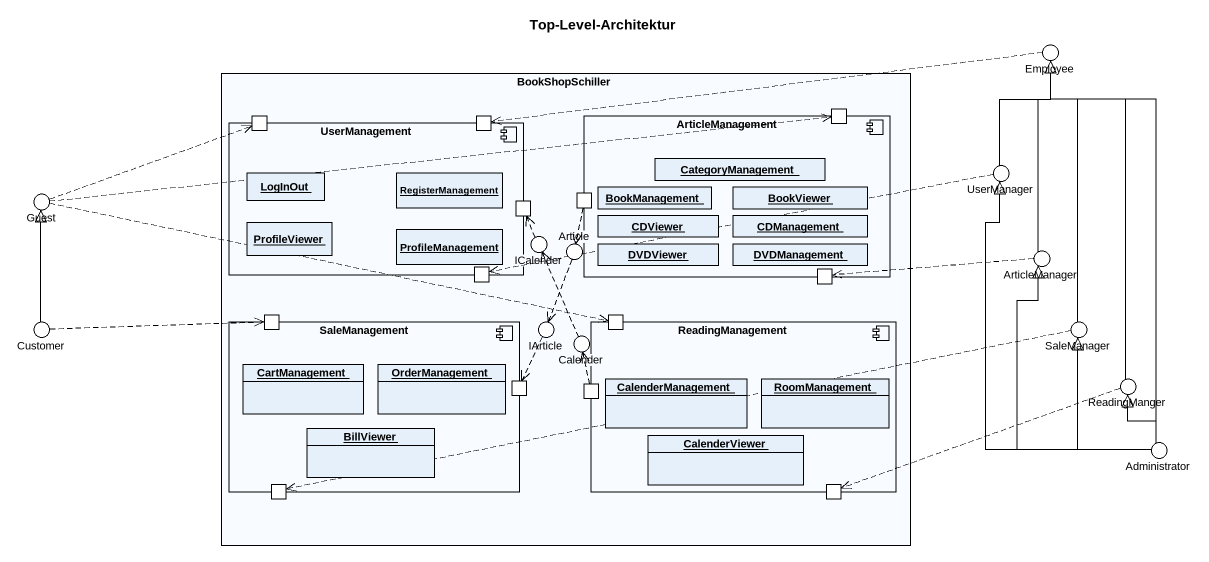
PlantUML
@startuml
title Top-Level-Architektur
allowmixing
hide circle
hide empty members
rectangle BookShopSchiller {
  component UserManagement {
    port " " as port1
    port " " as port2
    object LogInOut
    object RegisterManagement
    object ProfileViewer
    port " " as port4
    object ProfileManagement
    port " " as port6
  }
  component ArticleManagement {
    port " " as port3
    object CategoryManagement
    port " " as port5
    object BookManagement
    object CDViewer
    object BookViewer
    object CDManagement
    object DVDViewer
    object DVDManagement
    port " " as port7
  }
  component SaleManagement {
    port " " as port8
    object CartManagement
    object OrderManagement
    port " " as port10
    object BillViewer
    port " " as port12
  }
  component ReadingManagement {
    port " " as port9
    port " " as port11
    object CalenderManagement
    object RoomManagement
    object CalenderViewer
    port " " as port13
  }
}
() Employee
() UserManager
() Guest
() ICalender
() Article
() ArticleManager
() Customer
() IArticle
() Calender
() SaleManager
() ReadingManger
() Administrator
BookShopSchiller -up- ICalender
BookShopSchiller -up- Article
BookShopSchiller -- IArticle
BookShopSchiller -- Calender
Employee .left.> port2
UserManager -up-|> Employee
UserManager .left.> port6
Guest .right.> port1
Guest .right.> port3
Guest .right.> port9
port5 ..> Article
ICalender .up.> port4
Article ..> IArticle
ArticleManager -up-|> Employee
ArticleManager .left.> port7
Customer -up-|> Guest
Customer .right.> port8
IArticle ..> port10
Calender .up.> ICalender
SaleManager -up-|> Employee
SaleManager .left.> port12
port11 .up.> Calender
ReadingManger -up-|> Employee
ReadingManger .left.> port13
Administrator -up-|> Employee
Administrator -up-|> UserManager
Administrator -up-|> ArticleManager
Administrator -up-|> SaleManager
Administrator -up-|> ReadingManger
@enduml
